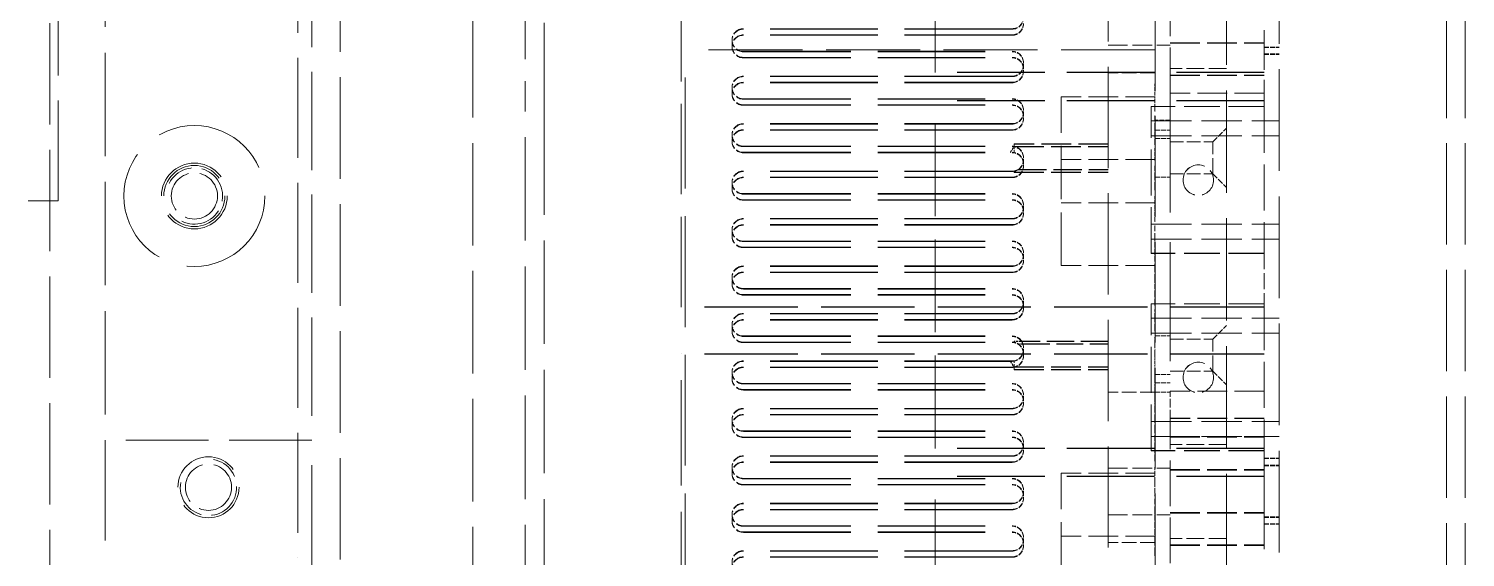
# Model space of a CAD drawing. Header units: millimetres. Extents: x 0 to 5945, y 0 to 4205.
# Drawn here: x 1756.5 to 1909.3, y 2643 to 2699.3 of the extents above; entities that cross this region are included whole.
import ezdxf

# ---------------------------------------------------------------- set-up
doc = ezdxf.new("R2010")
doc.units = ezdxf.units.MM
doc.header["$LTSCALE"] = 5
doc.linetypes.add('DASHED', pattern=[0.2067, 0.1654, -0.0413])
doc.layers.add('가려진 것(ISO)', color=2, linetype='DASHED', lineweight=18)

msp = doc.modelspace()

# ---------------------------------------------------------------- linework, layer by layer
at = {"layer": '가려진 것(ISO)', "ltscale": 13.075485}
msp.add_line((1789.576, 2345.457), (1789.576, 2845.457), dxfattribs=at)
at = {"layer": '가려진 것(ISO)', "ltscale": 12.64773}
msp.add_line((1786.576, 2838.457), (1786.576, 2655.457), dxfattribs=at)
at = {"layer": '가려진 것(ISO)', "ltscale": 13.033951}
for p, q in [((1907.276, 2366.457), (1907.276, 2824.457)), ((1909.276, 2366.457), (1909.276, 2824.457))]:
    msp.add_line(p, q, dxfattribs=at)
at = {"layer": '가려진 것(ISO)', "ltscale": 13.304306}
for p, q in [((1764.576, 2820.457), (1764.576, 2655.457)), ((1809.276, 2470.457), (1809.276, 2690.457)), ((1811.276, 2690.457), (1811.276, 2470.457))]:
    msp.add_line(p, q, dxfattribs=at)
at = {"layer": '가려진 것(ISO)', "ltscale": 12.901145}
for p, q in [((1759.576, 2680.957), (1759.576, 2800.957)), ((1764.576, 2655.457), (1764.576, 2415.457)), ((1786.576, 2415.457), (1786.576, 2655.457))]:
    msp.add_line(p, q, dxfattribs=at)
at = {"layer": '가려진 것(ISO)', "ltscale": 13.176859}
msp.add_line((1803.693, 2349.357), (1803.693, 2798.76), dxfattribs=at)
at = {"layer": '가려진 것(ISO)', "ltscale": 13.159168}
msp.add_line((1883.876, 2369.006), (1883.876, 2777.006), dxfattribs=at)
at = {"layer": '가려진 것(ISO)', "ltscale": 12.868892}
msp.add_line((1785.076, 2775.957), (1785.076, 2642.957), dxfattribs=at)
at = {"layer": '가려진 것(ISO)', "ltscale": 13.030156}
msp.add_line((1871.276, 2776.006), (1871.276, 2574.006), dxfattribs=at)
at = {"layer": '가려진 것(ISO)', "ltscale": 13.094662}
msp.add_line((1889.476, 2776.152), (1889.476, 2370.152), dxfattribs=at)
at = {"layer": '가려진 것(ISO)', "ltscale": 12.950622}
msp.add_line((1876.276, 2358.007), (1876.276, 2772.925), dxfattribs=at)
at = {"layer": '가려진 것(ISO)', "ltscale": 13.043166}
msp.add_line((1758.693, 2753.76), (1758.693, 2349.357), dxfattribs=at)
at = {"layer": '가려진 것(ISO)', "ltscale": 11.933301}
for p, q in [((1852.876, 2694.625), (1852.876, 2731.624)), ((1852.876, 2654.625), (1852.876, 2691.624)), ((1852.876, 2614.625), (1852.876, 2651.624))]:
    msp.add_line(p, q, dxfattribs=at)
at = {"layer": '가려진 것(ISO)', "ltscale": 5.866061}
for p, q in [((1877.876, 2692.398), (1877.876, 2707.797)), ((1877.876, 2642.398), (1877.876, 2657.797))]:
    msp.add_line(p, q, dxfattribs=at)
at = {"layer": '가려진 것(ISO)', "ltscale": 11.399102}
for p, q in [((1809.276, 2705.457), (1809.276, 2690.457)), ((1811.276, 2690.457), (1811.276, 2705.457))]:
    msp.add_line(p, q, dxfattribs=at)
at = {"layer": '가려진 것(ISO)', "ltscale": 11.610933}
msp.add_line((1825.876, 2669.645), (1825.876, 2705.645), dxfattribs=at)
at = {"layer": '가려진 것(ISO)', "ltscale": 5.096903}
msp.add_line((1887.876, 2704.356), (1887.876, 2690.976), dxfattribs=at)
at = {"layer": '가려진 것(ISO)', "ltscale": 13.836478}
for p, q in [((1861.076, 2699.256), (1832.476, 2699.256)), ((1861.076, 2699.207), (1832.476, 2699.207)), ((1861.076, 2698.606), (1832.476, 2698.606)), ((1861.076, 2698.557), (1832.476, 2698.557)), ((1832.476, 2696.856), (1861.076, 2696.856)), ((1832.476, 2696.807), (1861.076, 2696.807)), ((1832.476, 2696.206), (1861.076, 2696.206)), ((1832.476, 2696.157), (1861.076, 2696.157)), ((1861.076, 2694.206), (1832.476, 2694.206)), ((1861.076, 2694.157), (1832.476, 2694.157)), ((1861.076, 2693.556), (1832.476, 2693.556)), ((1861.076, 2693.507), (1832.476, 2693.507)), ((1832.476, 2691.806), (1861.076, 2691.806)), ((1832.476, 2691.757), (1861.076, 2691.757)), ((1832.476, 2691.156), (1861.076, 2691.156)), ((1832.476, 2691.107), (1861.076, 2691.107)), ((1861.076, 2689.156), (1832.476, 2689.156)), ((1861.076, 2689.107), (1832.476, 2689.107)), ((1861.076, 2688.506), (1832.476, 2688.506)), ((1861.076, 2688.457), (1832.476, 2688.457)), ((1832.476, 2686.756), (1861.076, 2686.756)), ((1832.476, 2686.707), (1861.076, 2686.707)), ((1832.476, 2686.106), (1861.076, 2686.106)), ((1832.476, 2686.057), (1861.076, 2686.057)), ((1861.076, 2684.106), (1832.476, 2684.106)), ((1861.076, 2684.057), (1832.476, 2684.057)), ((1861.076, 2683.456), (1832.476, 2683.456)), ((1861.076, 2683.407), (1832.476, 2683.407)), ((1832.476, 2681.706), (1861.076, 2681.706)), ((1832.476, 2681.657), (1861.076, 2681.657)), ((1832.476, 2681.056), (1861.076, 2681.056)), ((1832.476, 2681.007), (1861.076, 2681.007)), ((1861.076, 2679.056), (1832.476, 2679.056)), ((1861.076, 2679.007), (1832.476, 2679.007)), ((1861.076, 2678.406), (1832.476, 2678.406)), ((1861.076, 2678.357), (1832.476, 2678.357)), ((1832.476, 2676.656), (1861.076, 2676.656)), ((1832.476, 2676.607), (1861.076, 2676.607)), ((1832.476, 2676.006), (1861.076, 2676.006)), ((1832.476, 2675.957), (1861.076, 2675.957)), ((1861.076, 2674.006), (1832.476, 2674.006)), ((1861.076, 2673.957), (1832.476, 2673.957)), ((1861.076, 2673.356), (1832.476, 2673.356)), ((1861.076, 2673.307), (1832.476, 2673.307)), ((1832.476, 2671.606), (1861.076, 2671.606)), ((1832.476, 2671.557), (1861.076, 2671.557)), ((1832.476, 2670.956), (1861.076, 2670.956)), ((1832.476, 2670.907), (1861.076, 2670.907)), ((1861.076, 2668.956), (1832.476, 2668.956)), ((1861.076, 2668.907), (1832.476, 2668.907)), ((1861.076, 2668.306), (1832.476, 2668.306)), ((1861.076, 2668.257), (1832.476, 2668.257)), ((1832.476, 2666.556), (1861.076, 2666.556)), ((1832.476, 2666.507), (1861.076, 2666.507)), ((1832.476, 2665.906), (1861.076, 2665.906)), ((1832.476, 2665.857), (1861.076, 2665.857)), ((1861.076, 2663.906), (1832.476, 2663.906)), ((1861.076, 2663.857), (1832.476, 2663.857)), ((1861.076, 2663.256), (1832.476, 2663.256)), ((1861.076, 2663.207), (1832.476, 2663.207)), ((1832.476, 2661.506), (1861.076, 2661.506)), ((1832.476, 2661.457), (1861.076, 2661.457)), ((1832.476, 2660.856), (1861.076, 2660.856)), ((1832.476, 2660.807), (1861.076, 2660.807)), ((1861.076, 2658.856), (1832.476, 2658.856)), ((1861.076, 2658.807), (1832.476, 2658.807)), ((1861.076, 2658.206), (1832.476, 2658.206)), ((1861.076, 2658.157), (1832.476, 2658.157)), ((1832.476, 2656.456), (1861.076, 2656.456)), ((1832.476, 2656.407), (1861.076, 2656.407)), ((1832.476, 2655.806), (1861.076, 2655.806)), ((1832.476, 2655.757), (1861.076, 2655.757)), ((1861.076, 2653.806), (1832.476, 2653.806)), ((1861.076, 2653.757), (1832.476, 2653.757)), ((1861.076, 2653.156), (1832.476, 2653.156)), ((1861.076, 2653.107), (1832.476, 2653.107)), ((1832.476, 2651.406), (1861.076, 2651.406)), ((1832.476, 2651.357), (1861.076, 2651.357)), ((1832.476, 2650.756), (1861.076, 2650.756)), ((1832.476, 2650.707), (1861.076, 2650.707)), ((1861.076, 2648.756), (1832.476, 2648.756)), ((1861.076, 2648.707), (1832.476, 2648.707)), ((1861.076, 2648.106), (1832.476, 2648.106)), ((1861.076, 2648.057), (1832.476, 2648.057)), ((1832.476, 2646.356), (1861.076, 2646.356)), ((1832.476, 2646.307), (1861.076, 2646.307)), ((1832.476, 2645.706), (1861.076, 2645.706)), ((1832.476, 2645.657), (1861.076, 2645.657)), ((1861.076, 2643.706), (1832.476, 2643.706)), ((1861.076, 2643.657), (1832.476, 2643.657)), ((1861.076, 2643.056), (1832.476, 2643.056)), ((1861.076, 2643.007), (1832.476, 2643.007))]:
    msp.add_line(p, q, dxfattribs=at)
at = {"layer": '가려진 것(ISO)', "ltscale": 2.5141}
for p, q in [((1871.276, 2697.507), (1877.876, 2697.507)), ((1871.276, 2697.507), (1877.876, 2697.507)), ((1871.276, 2652.507), (1877.876, 2652.507)), ((1871.276, 2647.507), (1877.876, 2647.507)), ((1871.276, 2647.507), (1877.876, 2647.507))]:
    msp.add_line(p, q, dxfattribs=at)
at = {"layer": '가려진 것(ISO)', "ltscale": 3.809293}
for p, q in [((1877.876, 2697.765), (1887.876, 2697.765)), ((1877.876, 2697.715), (1887.876, 2697.715)), ((1877.876, 2694.316), (1887.876, 2694.316)), ((1877.876, 2694.266), (1887.876, 2694.266)), ((1876.276, 2692.006), (1866.276, 2692.006)), ((1887.876, 2692.398), (1877.876, 2692.398)), ((1887.876, 2692.393), (1877.876, 2692.393)), ((1871.276, 2687.006), (1861.276, 2687.006)), ((1871.276, 2686.957), (1861.276, 2686.957)), ((1876.276, 2685.322), (1866.276, 2685.322)), ((1861.276, 2684.006), (1871.276, 2684.006)), ((1861.276, 2683.957), (1871.276, 2683.957)), ((1876.276, 2680.742), (1866.276, 2680.742)), ((1876.276, 2674.057), (1866.276, 2674.057)), ((1861.276, 2663.277), (1871.276, 2663.277)), ((1861.276, 2663.228), (1871.276, 2663.228)), ((1861.276, 2663.006), (1871.276, 2663.006)), ((1861.276, 2662.957), (1871.276, 2662.957)), ((1887.876, 2660.697), (1877.876, 2660.697)), ((1887.876, 2660.696), (1877.876, 2660.696)), ((1887.876, 2657.797), (1877.876, 2657.797)), ((1887.876, 2657.796), (1877.876, 2657.796)), ((1887.876, 2657.796), (1877.876, 2657.796)), ((1887.876, 2657.792), (1877.876, 2657.792)), ((1877.876, 2655.856), (1887.876, 2655.856)), ((1877.876, 2655.806), (1887.876, 2655.806)), ((1876.276, 2651.956), (1866.276, 2651.956)), ((1877.876, 2652.344), (1887.876, 2652.344)), ((1877.876, 2652.294), (1887.876, 2652.294)), ((1877.876, 2647.765), (1887.876, 2647.765)), ((1877.876, 2647.715), (1887.876, 2647.715)), ((1876.276, 2645.271), (1866.276, 2645.271)), ((1877.876, 2644.316), (1887.876, 2644.316)), ((1877.876, 2644.266), (1887.876, 2644.266))]:
    msp.add_line(p, q, dxfattribs=at)
at = {"layer": '가려진 것(ISO)', "ltscale": 0.609403}
for p, q in [((1887.876, 2697.305), (1889.476, 2697.305)), ((1887.876, 2697.255), (1889.476, 2697.255)), ((1887.876, 2696.568), (1889.476, 2696.568)), ((1887.876, 2696.564), (1889.476, 2696.564)), ((1887.876, 2696.545), (1889.476, 2696.545)), ((1887.876, 2696.541), (1889.476, 2696.541)), ((1887.876, 2696.518), (1889.476, 2696.518)), ((1887.876, 2696.514), (1889.476, 2696.514)), ((1877.876, 2689.507), (1876.276, 2689.507)), ((1877.876, 2689.507), (1876.276, 2689.507)), ((1877.876, 2689.506), (1876.276, 2689.506)), ((1876.276, 2688.445), (1877.876, 2688.445)), ((1876.276, 2688.445), (1877.876, 2688.445)), ((1876.276, 2687.569), (1877.876, 2687.569)), ((1876.276, 2687.568), (1877.876, 2687.568)), ((1876.276, 2683.446), (1877.876, 2683.446)), ((1876.276, 2683.445), (1877.876, 2683.445)), ((1876.276, 2666.568), (1877.876, 2666.568)), ((1876.276, 2666.567), (1877.876, 2666.567)), ((1876.276, 2662.445), (1877.876, 2662.445)), ((1876.276, 2662.445), (1877.876, 2662.445)), ((1876.276, 2662.444), (1877.876, 2662.444)), ((1876.276, 2661.568), (1877.876, 2661.568)), ((1876.276, 2661.568), (1877.876, 2661.568)), ((1876.276, 2660.564), (1877.876, 2660.564)), ((1876.276, 2660.564), (1877.876, 2660.564)), ((1876.276, 2660.564), (1877.876, 2660.564)), ((1887.876, 2653.568), (1889.476, 2653.568)), ((1887.876, 2653.564), (1889.476, 2653.564)), ((1887.876, 2653.545), (1889.476, 2653.545)), ((1887.876, 2653.541), (1889.476, 2653.541)), ((1887.876, 2653.518), (1889.476, 2653.518)), ((1887.876, 2653.514), (1889.476, 2653.514)), ((1887.876, 2652.805), (1889.476, 2652.805)), ((1887.876, 2652.755), (1889.476, 2652.755)), ((1887.876, 2647.305), (1889.476, 2647.305)), ((1887.876, 2647.255), (1889.476, 2647.255)), ((1887.876, 2646.568), (1889.476, 2646.568)), ((1887.876, 2646.564), (1889.476, 2646.564)), ((1887.876, 2646.545), (1889.476, 2646.545)), ((1887.876, 2646.541), (1889.476, 2646.541)), ((1887.876, 2646.519), (1889.476, 2646.519)), ((1887.876, 2646.515), (1889.476, 2646.515))]:
    msp.add_line(p, q, dxfattribs=at)
at = {"layer": '가려진 것(ISO)', "ltscale": 12.094824}
msp.add_line((1876.276, 2697.007), (1826.276, 2697.007), dxfattribs=at)
at = {"layer": '가려진 것(ISO)', "ltscale": 14.271892}
msp.add_line((1826.276, 2638.007), (1826.276, 2697.007), dxfattribs=at)
at = {"layer": '가려진 것(ISO)', "ltscale": 11.288502}
for p, q in [((1887.876, 2694.625), (1852.876, 2694.625)), ((1887.876, 2694.619), (1852.876, 2694.619)), ((1887.876, 2694.619), (1852.876, 2694.619)), ((1887.876, 2694.612), (1852.876, 2694.612)), ((1887.876, 2694.612), (1852.876, 2694.612)), ((1887.876, 2694.606), (1852.876, 2694.606)), ((1887.876, 2694.606), (1852.876, 2694.606)), ((1887.876, 2694.6), (1852.876, 2694.6)), ((1887.876, 2691.624), (1852.876, 2691.624)), ((1887.876, 2691.618), (1852.876, 2691.618)), ((1887.876, 2691.618), (1852.876, 2691.618)), ((1887.876, 2691.612), (1852.876, 2691.612)), ((1887.876, 2691.611), (1852.876, 2691.611)), ((1887.876, 2691.605), (1852.876, 2691.605)), ((1887.876, 2691.605), (1852.876, 2691.605)), ((1887.876, 2691.599), (1852.876, 2691.599)), ((1887.876, 2654.625), (1852.876, 2654.625)), ((1887.876, 2654.619), (1852.876, 2654.619)), ((1887.876, 2654.619), (1852.876, 2654.619)), ((1887.876, 2654.612), (1852.876, 2654.612)), ((1887.876, 2654.612), (1852.876, 2654.612)), ((1887.876, 2654.606), (1852.876, 2654.606)), ((1887.876, 2654.606), (1852.876, 2654.606)), ((1887.876, 2654.6), (1852.876, 2654.6)), ((1887.876, 2651.624), (1852.876, 2651.624)), ((1887.876, 2651.618), (1852.876, 2651.618)), ((1887.876, 2651.618), (1852.876, 2651.618)), ((1887.876, 2651.612), (1852.876, 2651.612)), ((1887.876, 2651.611), (1852.876, 2651.611)), ((1887.876, 2651.605), (1852.876, 2651.605)), ((1887.876, 2651.605), (1852.876, 2651.605)), ((1887.876, 2651.599), (1852.876, 2651.599))]:
    msp.add_line(p, q, dxfattribs=at)
at = {"layer": '가려진 것(ISO)', "ltscale": 7.618649}
for p, q in [((1852.876, 2694.619), (1852.876, 2694.625)), ((1852.876, 2694.612), (1852.876, 2694.619)), ((1852.876, 2694.606), (1852.876, 2694.612)), ((1852.876, 2694.6), (1852.876, 2694.606)), ((1852.876, 2654.619), (1852.876, 2654.625)), ((1852.876, 2654.612), (1852.876, 2654.619)), ((1852.876, 2654.606), (1852.876, 2654.612)), ((1852.876, 2654.6), (1852.876, 2654.606))]:
    msp.add_line(p, q, dxfattribs=at)
at = {"layer": '가려진 것(ISO)', "ltscale": 1.66449e-05}
for p, q in [((1852.876, 2694.619), (1852.876, 2694.619)), ((1852.876, 2694.612), (1852.876, 2694.612)), ((1852.876, 2694.606), (1852.876, 2694.606)), ((1852.876, 2654.619), (1852.876, 2654.619)), ((1852.876, 2654.612), (1852.876, 2654.612)), ((1852.876, 2654.606), (1852.876, 2654.606))]:
    msp.add_line(p, q, dxfattribs=at)
at = {"layer": '가려진 것(ISO)', "ltscale": 0.095135}
for p, q in [((1862.276, 2695.406), (1862.276, 2695.656)), ((1862.276, 2694.756), (1862.276, 2695.006)), ((1862.276, 2690.356), (1862.276, 2690.606)), ((1862.276, 2689.706), (1862.276, 2689.956)), ((1862.276, 2685.306), (1862.276, 2685.556)), ((1862.276, 2684.656), (1862.276, 2684.906)), ((1862.276, 2680.256), (1862.276, 2680.506)), ((1862.276, 2679.606), (1862.276, 2679.856)), ((1862.276, 2675.206), (1862.276, 2675.456)), ((1862.276, 2674.556), (1862.276, 2674.806)), ((1862.276, 2670.156), (1862.276, 2670.406)), ((1862.276, 2669.506), (1862.276, 2669.756)), ((1862.276, 2665.106), (1862.276, 2665.356)), ((1862.276, 2664.456), (1862.276, 2664.706)), ((1862.276, 2660.056), (1862.276, 2660.306)), ((1862.276, 2659.406), (1862.276, 2659.656)), ((1862.276, 2655.006), (1862.276, 2655.256)), ((1862.276, 2654.356), (1862.276, 2654.606)), ((1862.276, 2649.956), (1862.276, 2650.206)), ((1862.276, 2649.306), (1862.276, 2649.556)), ((1862.276, 2644.906), (1862.276, 2645.156)), ((1862.276, 2644.256), (1862.276, 2644.506))]:
    msp.add_line(p, q, dxfattribs=at)
at = {"layer": '가려진 것(ISO)', "ltscale": 0.018678}
for p, q in [((1862.276, 2695.357), (1862.276, 2695.406)), ((1862.276, 2694.707), (1862.276, 2694.756)), ((1862.276, 2690.307), (1862.276, 2690.356)), ((1862.276, 2689.657), (1862.276, 2689.706)), ((1862.276, 2685.257), (1862.276, 2685.306)), ((1862.276, 2684.607), (1862.276, 2684.656)), ((1862.276, 2680.207), (1862.276, 2680.256)), ((1862.276, 2679.557), (1862.276, 2679.606)), ((1862.276, 2675.157), (1862.276, 2675.206)), ((1862.276, 2674.507), (1862.276, 2674.556)), ((1862.276, 2670.107), (1862.276, 2670.156)), ((1862.276, 2669.457), (1862.276, 2669.506)), ((1862.276, 2665.057), (1862.276, 2665.106)), ((1862.276, 2664.407), (1862.276, 2664.456)), ((1862.276, 2660.007), (1862.276, 2660.056)), ((1862.276, 2659.357), (1862.276, 2659.406)), ((1862.276, 2654.957), (1862.276, 2655.006)), ((1862.276, 2654.307), (1862.276, 2654.356)), ((1862.276, 2649.907), (1862.276, 2649.956)), ((1862.276, 2649.257), (1862.276, 2649.306)), ((1862.276, 2644.857), (1862.276, 2644.906)), ((1862.276, 2644.207), (1862.276, 2644.256))]:
    msp.add_line(p, q, dxfattribs=at)
at = {"layer": '가려진 것(ISO)', "ltscale": 1.904597}
for p, q in [((1876.276, 2694.565), (1871.276, 2694.565)), ((1876.276, 2694.565), (1871.276, 2694.565)), ((1876.276, 2694.564), (1871.276, 2694.564)), ((1876.276, 2660.564), (1871.276, 2660.564)), ((1876.276, 2660.564), (1871.276, 2660.564)), ((1876.276, 2660.564), (1871.276, 2660.564)), ((1876.276, 2644.565), (1871.276, 2644.565)), ((1876.276, 2644.565), (1871.276, 2644.565)), ((1876.276, 2644.564), (1871.276, 2644.564))]:
    msp.add_line(p, q, dxfattribs=at)
at = {"layer": '가려진 것(ISO)', "ltscale": 2.285536}
for p, q in [((1883.876, 2695.006), (1877.876, 2695.006)), ((1883.876, 2695.006), (1877.876, 2695.006)), ((1883.876, 2695.006), (1877.876, 2695.006)), ((1883.876, 2655.006), (1877.876, 2655.006)), ((1883.876, 2655.006), (1877.876, 2655.006)), ((1883.876, 2655.006), (1877.876, 2655.006)), ((1883.876, 2645.006), (1877.876, 2645.006)), ((1883.876, 2645.006), (1877.876, 2645.006)), ((1883.876, 2645.006), (1877.876, 2645.006))]:
    msp.add_line(p, q, dxfattribs=at)
at = {"layer": '가려진 것(ISO)', "ltscale": 0.459234}
msp.add_line((1876.266, 2692.172), (1876.266, 2693.378), dxfattribs=at)
at = {"layer": '가려진 것(ISO)', "ltscale": 0.003709}
for p, q in [((1876.276, 2693.378), (1876.266, 2693.378)), ((1876.276, 2692.914), (1876.266, 2692.914)), ((1876.276, 2690.961), (1876.266, 2690.961)), ((1876.276, 2690.484), (1876.266, 2690.484)), ((1876.276, 2689.98), (1876.266, 2689.98)), ((1876.276, 2689.502), (1876.266, 2689.502)), ((1876.276, 2687.4), (1876.266, 2687.4)), ((1876.276, 2687.349), (1876.266, 2687.349)), ((1876.276, 2686.944), (1876.266, 2686.944)), ((1876.276, 2686.885), (1876.266, 2686.885)), ((1876.276, 2686.538), (1876.266, 2686.538)), ((1876.276, 2685.215), (1876.266, 2685.215)), ((1876.276, 2684.676), (1876.266, 2684.676)), ((1876.276, 2684.212), (1876.266, 2684.212)), ((1876.276, 2682.273), (1876.266, 2682.273)), ((1876.276, 2682.142), (1876.266, 2682.142)), ((1876.276, 2682.062), (1876.266, 2682.062)), ((1876.276, 2681.424), (1876.266, 2681.424)), ((1876.276, 2680.96), (1876.266, 2680.96)), ((1876.276, 2679.57), (1876.266, 2679.57)), ((1876.276, 2679.229), (1876.266, 2679.229)), ((1876.276, 2678.751), (1876.266, 2678.751)), ((1876.276, 2678.295), (1876.266, 2678.295)), ((1876.276, 2677.818), (1876.266, 2677.818)), ((1876.276, 2675.715), (1876.266, 2675.715)), ((1876.276, 2675.665), (1876.266, 2675.665)), ((1876.276, 2675.259), (1876.266, 2675.259)), ((1876.276, 2675.201), (1876.266, 2675.201)), ((1876.276, 2675.081), (1876.266, 2675.081)), ((1876.276, 2672.231), (1876.266, 2672.231)), ((1876.276, 2672.055), (1876.266, 2672.055)), ((1876.276, 2671.567), (1876.266, 2671.567)), ((1876.276, 2671.124), (1876.266, 2671.124)), ((1876.276, 2670.343), (1876.266, 2670.343)), ((1876.276, 2669.79), (1876.266, 2669.79)), ((1876.276, 2669.366), (1876.266, 2669.366)), ((1876.276, 2668.923), (1876.266, 2668.923)), ((1876.276, 2667.528), (1876.266, 2667.528)), ((1876.276, 2667.085), (1876.266, 2667.085)), ((1876.276, 2666.493), (1876.266, 2666.493)), ((1876.276, 2666.029), (1876.266, 2666.029)), ((1876.276, 2665.456), (1876.266, 2665.456)), ((1876.276, 2665.13), (1876.266, 2665.13)), ((1876.276, 2664.29), (1876.266, 2664.29)), ((1876.276, 2664.21), (1876.266, 2664.21)), ((1876.276, 2663.663), (1876.266, 2663.663)), ((1876.276, 2663.599), (1876.266, 2663.599)), ((1876.276, 2663.529), (1876.266, 2663.529)), ((1876.276, 2663.055), (1876.266, 2663.055)), ((1876.276, 2662.601), (1876.266, 2662.601)), ((1876.276, 2662.372), (1876.266, 2662.372)), ((1876.276, 2662.124), (1876.266, 2662.124)), ((1876.276, 2661.55), (1876.266, 2661.55)), ((1876.276, 2661.281), (1876.266, 2661.281)), ((1876.276, 2660.99), (1876.266, 2660.99)), ((1876.276, 2660.438), (1876.266, 2660.438)), ((1876.276, 2660.216), (1876.266, 2660.216)), ((1876.276, 2659.984), (1876.266, 2659.984)), ((1876.276, 2659.496), (1876.266, 2659.496)), ((1876.276, 2659.048), (1876.266, 2659.048)), ((1876.276, 2659.029), (1876.266, 2659.029)), ((1876.276, 2656.199), (1876.266, 2656.199)), ((1876.276, 2656.036), (1876.266, 2656.036)), ((1876.276, 2655.905), (1876.266, 2655.905)), ((1876.276, 2655.598), (1876.266, 2655.598)), ((1876.276, 2655.46), (1876.266, 2655.46)), ((1876.276, 2654.105), (1876.266, 2654.105)), ((1876.276, 2653.795), (1876.266, 2653.795)), ((1876.276, 2653.694), (1876.266, 2653.694)), ((1876.276, 2653.352), (1876.266, 2653.352)), ((1876.276, 2653.248), (1876.266, 2653.248)), ((1876.276, 2652.608), (1876.266, 2652.608)), ((1876.276, 2652.144), (1876.266, 2652.144)), ((1876.276, 2651.349), (1876.266, 2651.349)), ((1876.276, 2650.794), (1876.266, 2650.794)), ((1876.276, 2650.516), (1876.266, 2650.516)), ((1876.276, 2650.287), (1876.266, 2650.287)), ((1876.276, 2650.106), (1876.266, 2650.106)), ((1876.276, 2649.81), (1876.266, 2649.81)), ((1876.276, 2649.527), (1876.266, 2649.527)), ((1876.276, 2649.217), (1876.266, 2649.217)), ((1876.276, 2648.74), (1876.266, 2648.74)), ((1876.276, 2646.638), (1876.266, 2646.638)), ((1876.276, 2646.587), (1876.266, 2646.587)), ((1876.276, 2646.181), (1876.266, 2646.181)), ((1876.276, 2646.123), (1876.266, 2646.123)), ((1876.276, 2646.003), (1876.266, 2646.003)), ((1876.276, 2643.154), (1876.266, 2643.154))]:
    msp.add_line(p, q, dxfattribs=at)
at = {"layer": '가려진 것(ISO)', "ltscale": 6.837456}
for p, q in [((1866.276, 2674.057), (1866.276, 2692.006)), ((1866.276, 2634.007), (1866.276, 2651.956))]:
    msp.add_line(p, q, dxfattribs=at)
at = {"layer": '가려진 것(ISO)', "ltscale": 6.856503}
msp.add_line((1877.876, 2692.393), (1877.876, 2692.398), dxfattribs=at)
at = {"layer": '가려진 것(ISO)', "ltscale": 15.334304}
msp.add_line((1877.876, 2692.393), (1877.876, 2660.697), dxfattribs=at)
at = {"layer": '가려진 것(ISO)', "ltscale": 4.571172}
for p, q in [((1887.876, 2690.976), (1875.876, 2690.976)), ((1887.876, 2690.971), (1875.876, 2690.971)), ((1887.876, 2675.357), (1875.876, 2675.357)), ((1887.876, 2675.352), (1875.876, 2675.352)), ((1887.876, 2669.976), (1875.876, 2669.976)), ((1887.876, 2669.971), (1875.876, 2669.971)), ((1887.876, 2654.357), (1875.876, 2654.357)), ((1887.876, 2654.352), (1875.876, 2654.352))]:
    msp.add_line(p, q, dxfattribs=at)
at = {"layer": '가려진 것(ISO)', "ltscale": 0.013309}
for p, q in [((1875.876, 2690.941), (1875.876, 2690.976)), ((1887.876, 2690.976), (1887.876, 2690.941)), ((1875.876, 2669.941), (1875.876, 2669.976)), ((1887.876, 2669.976), (1887.876, 2669.941))]:
    msp.add_line(p, q, dxfattribs=at)
at = {"layer": '가려진 것(ISO)', "ltscale": 5.936498}
for p, q in [((1875.876, 2675.357), (1875.876, 2690.941)), ((1887.876, 2690.941), (1887.876, 2675.357)), ((1875.876, 2654.357), (1875.876, 2669.941)), ((1887.876, 2669.941), (1887.876, 2654.357))]:
    msp.add_line(p, q, dxfattribs=at)
at = {"layer": '가려진 것(ISO)', "ltscale": 5.180675}
for p, q in [((1875.876, 2689.455), (1889.476, 2689.455)), ((1875.876, 2689.452), (1889.476, 2689.452)), ((1875.876, 2687.855), (1889.476, 2687.855)), ((1875.876, 2687.852), (1889.476, 2687.852)), ((1875.876, 2678.455), (1889.476, 2678.455)), ((1875.876, 2678.453), (1889.476, 2678.453)), ((1875.876, 2676.855), (1889.476, 2676.855)), ((1875.876, 2676.852), (1889.476, 2676.852)), ((1875.876, 2668.455), (1889.476, 2668.455)), ((1875.876, 2668.452), (1889.476, 2668.452)), ((1875.876, 2666.855), (1889.476, 2666.855)), ((1875.876, 2666.852), (1889.476, 2666.852)), ((1875.876, 2657.455), (1889.476, 2657.455)), ((1875.876, 2657.453), (1889.476, 2657.453)), ((1875.876, 2655.855), (1889.476, 2655.855)), ((1875.876, 2655.852), (1889.476, 2655.852))]:
    msp.add_line(p, q, dxfattribs=at)
at = {"layer": '가려진 것(ISO)', "ltscale": 0.781058}
for p, q in [((1882.426, 2687.206), (1883.876, 2688.656)), ((1882.426, 2687.206), (1883.876, 2688.656)), ((1882.426, 2687.206), (1883.876, 2688.656)), ((1882.426, 2683.806), (1883.876, 2682.356)), ((1882.426, 2683.806), (1883.876, 2682.356)), ((1882.426, 2683.806), (1883.876, 2682.356)), ((1882.426, 2666.206), (1883.876, 2667.656)), ((1882.426, 2666.206), (1883.876, 2667.656)), ((1882.426, 2666.206), (1883.876, 2667.656)), ((1882.426, 2662.806), (1883.876, 2661.356)), ((1882.426, 2662.806), (1883.876, 2661.356)), ((1882.426, 2662.806), (1883.876, 2661.356))]:
    msp.add_line(p, q, dxfattribs=at)
at = {"layer": '가려진 것(ISO)', "ltscale": 0.27966}
for p, q in [((1860.898, 2686.106), (1861.276, 2686.736)), ((1860.898, 2686.057), (1861.276, 2686.687)), ((1860.898, 2663.906), (1861.276, 2663.277)), ((1860.898, 2663.857), (1861.276, 2663.228))]:
    msp.add_line(p, q, dxfattribs=at)
at = {"layer": '가려진 것(ISO)', "ltscale": 0.345962}
msp.add_line((1861.276, 2686.74), (1861.276, 2687.006), dxfattribs=at)
at = {"layer": '가려진 것(ISO)', "ltscale": 0.323218}
msp.add_line((1861.276, 2686.09), (1861.276, 2686.74), dxfattribs=at)
at = {"layer": '가려진 것(ISO)', "ltscale": 0.007847}
for p, q in [((1861.276, 2686.736), (1861.297, 2686.736)), ((1861.276, 2686.687), (1861.297, 2686.687))]:
    msp.add_line(p, q, dxfattribs=at)
at = {"layer": '가려진 것(ISO)', "ltscale": 3.801346}
for p, q in [((1861.297, 2686.736), (1871.276, 2686.736)), ((1861.297, 2686.687), (1871.276, 2686.687))]:
    msp.add_line(p, q, dxfattribs=at)
at = {"layer": '가려진 것(ISO)', "ltscale": 0.022961}
for p, q in [((1876.266, 2686.885), (1876.266, 2686.944)), ((1876.266, 2675.201), (1876.266, 2675.259)), ((1876.266, 2646.123), (1876.266, 2646.181))]:
    msp.add_line(p, q, dxfattribs=at)
at = {"layer": '가려진 것(ISO)', "ltscale": 1.733174}
for p, q in [((1877.876, 2687.206), (1882.426, 2687.206)), ((1877.876, 2687.206), (1882.426, 2687.206)), ((1877.876, 2687.206), (1882.426, 2687.206)), ((1877.876, 2683.806), (1882.426, 2683.806)), ((1877.876, 2683.806), (1882.426, 2683.806)), ((1877.876, 2683.806), (1882.426, 2683.806)), ((1877.876, 2666.206), (1882.426, 2666.206)), ((1877.876, 2666.206), (1882.426, 2666.206)), ((1877.876, 2666.206), (1882.426, 2666.206)), ((1877.876, 2662.806), (1882.426, 2662.806)), ((1877.876, 2662.806), (1882.426, 2662.806)), ((1877.876, 2662.806), (1882.426, 2662.806))]:
    msp.add_line(p, q, dxfattribs=at)
at = {"layer": '가려진 것(ISO)', "ltscale": 2.034385}
for p, q in [((1882.426, 2683.806), (1882.426, 2687.206)), ((1882.426, 2662.806), (1882.426, 2666.206))]:
    msp.add_line(p, q, dxfattribs=at)
at = {"layer": '가려진 것(ISO)', "ltscale": 0.020442}
msp.add_line((1861.276, 2686.04), (1861.276, 2686.09), dxfattribs=at)
at = {"layer": '가려진 것(ISO)', "ltscale": 0.503948}
msp.add_line((1876.266, 2685.215), (1876.266, 2686.538), dxfattribs=at)
at = {"layer": '가려진 것(ISO)', "ltscale": 0.226869}
for p, q in [((1861.276, 2684.006), (1861.276, 2684.123)), ((1861.276, 2665.89), (1861.276, 2666.006))]:
    msp.add_line(p, q, dxfattribs=at)
at = {"layer": '가려진 것(ISO)', "ltscale": 0.146796}
for p, q in [((1861.276, 2683.957), (1861.276, 2684.006)), ((1861.276, 2662.957), (1861.276, 2663.006))]:
    msp.add_line(p, q, dxfattribs=at)
at = {"layer": '가려진 것(ISO)', "ltscale": 3.650614}
for p, q in [((1861.693, 2684.277), (1871.276, 2684.277)), ((1861.693, 2684.228), (1871.276, 2684.228))]:
    msp.add_line(p, q, dxfattribs=at)
at = {"layer": '가려진 것(ISO)', "ltscale": 0.965314}
msp.add_line((1876.266, 2682.142), (1876.266, 2684.676), dxfattribs=at)
at = {"layer": '가려진 것(ISO)', "ltscale": 0.015607}
for p, q in [((1882.426, 2683.806), (1882.426, 2683.806)), ((1882.426, 2662.806), (1882.426, 2662.806))]:
    msp.add_line(p, q, dxfattribs=at)
at = {"layer": '가려진 것(ISO)', "ltscale": 0.030387}
msp.add_line((1876.266, 2682.062), (1876.266, 2682.142), dxfattribs=at)
at = {"layer": '가려진 것(ISO)', "ltscale": 1.987877}
for p, q in [((1879.255, 2683.143), (1879.255, 2683.149)), ((1882.497, 2683.143), (1882.497, 2683.149))]:
    msp.add_line(p, q, dxfattribs=at)
at = {"layer": '가려진 것(ISO)', "ltscale": 5.71399}
msp.add_line((1744.576, 2680.957), (1759.576, 2680.957), dxfattribs=at)
at = {"layer": '가려진 것(ISO)', "ltscale": 0.502932}
msp.add_line((1876.266, 2680.104), (1876.266, 2681.424), dxfattribs=at)
at = {"layer": '가려진 것(ISO)', "ltscale": 6.051197}
for p, q in [((1875.876, 2675.352), (1875.876, 2675.357)), ((1875.876, 2654.352), (1875.876, 2654.357))]:
    msp.add_line(p, q, dxfattribs=at)
at = {"layer": '가려진 것(ISO)', "ltscale": 1.085229}
for p, q in [((1876.266, 2672.231), (1876.266, 2675.081)), ((1876.266, 2643.154), (1876.266, 2646.003))]:
    msp.add_line(p, q, dxfattribs=at)
at = {"layer": '가려진 것(ISO)', "ltscale": 0.759902}
for p, q in [((1887.876, 2675.357), (1887.876, 2675.356)), ((1887.876, 2654.357), (1887.876, 2654.356))]:
    msp.add_line(p, q, dxfattribs=at)
at = {"layer": '가려진 것(ISO)', "ltscale": 2.049389}
msp.add_line((1887.876, 2675.356), (1887.876, 2669.976), dxfattribs=at)
at = {"layer": '가려진 것(ISO)', "ltscale": 0.862675}
msp.add_line((1876.266, 2669.79), (1876.266, 2672.055), dxfattribs=at)
at = {"layer": '가려진 것(ISO)', "ltscale": 11.998065}
for p, q in [((1887.876, 2669.645), (1825.876, 2669.645)), ((1887.876, 2669.626), (1825.876, 2669.626)), ((1887.876, 2664.645), (1825.876, 2664.645)), ((1887.876, 2664.626), (1825.876, 2664.626))]:
    msp.add_line(p, q, dxfattribs=at)
at = {"layer": '가려진 것(ISO)', "ltscale": 11.997988}
msp.add_line((1825.876, 2669.626), (1825.876, 2669.645), dxfattribs=at)
at = {"layer": '가려진 것(ISO)', "ltscale": 0.30797}
for p, q in [((1862.085, 2666.006), (1861.276, 2666.006)), ((1862.085, 2665.957), (1861.276, 2665.957))]:
    msp.add_line(p, q, dxfattribs=at)
at = {"layer": '가려진 것(ISO)', "ltscale": 0.05481}
msp.add_line((1861.276, 2665.84), (1861.276, 2665.89), dxfattribs=at)
at = {"layer": '가려진 것(ISO)', "ltscale": 0.198699}
for p, q in [((1861.693, 2665.736), (1862.215, 2665.736)), ((1861.693, 2665.687), (1862.215, 2665.687))]:
    msp.add_line(p, q, dxfattribs=at)
at = {"layer": '가려진 것(ISO)', "ltscale": 3.501223}
for p, q in [((1871.276, 2666.006), (1862.085, 2666.006)), ((1871.276, 2665.957), (1862.085, 2665.957))]:
    msp.add_line(p, q, dxfattribs=at)
at = {"layer": '가려진 것(ISO)', "ltscale": 3.451816}
for p, q in [((1862.215, 2665.736), (1871.276, 2665.736)), ((1862.215, 2665.687), (1871.276, 2665.687))]:
    msp.add_line(p, q, dxfattribs=at)
at = {"layer": '가려진 것(ISO)', "ltscale": 0.176723}
msp.add_line((1876.266, 2666.029), (1876.266, 2666.493), dxfattribs=at)
at = {"layer": '가려진 것(ISO)', "ltscale": 0.935492}
msp.add_line((1876.266, 2664.29), (1876.266, 2666.029), dxfattribs=at)
at = {"layer": '가려진 것(ISO)', "ltscale": 13.546073}
msp.add_line((1825.876, 2622.645), (1825.876, 2664.645), dxfattribs=at)
at = {"layer": '가려진 것(ISO)', "ltscale": 0.66928}
msp.add_line((1861.276, 2663.006), (1861.276, 2663.923), dxfattribs=at)
at = {"layer": '가려진 것(ISO)', "ltscale": 0.238713}
msp.add_line((1876.266, 2663.663), (1876.266, 2664.29), dxfattribs=at)
at = {"layer": '가려진 것(ISO)', "ltscale": 0.041049}
msp.add_line((1876.266, 2663.599), (1876.266, 2663.663), dxfattribs=at)
at = {"layer": '가려진 것(ISO)', "ltscale": 0.180788}
msp.add_line((1876.266, 2663.055), (1876.266, 2663.529), dxfattribs=at)
at = {"layer": '가려진 것(ISO)', "ltscale": 0.897176}
msp.add_line((1876.266, 2662.521), (1876.266, 2663.055), dxfattribs=at)
at = {"layer": '가려진 것(ISO)', "ltscale": 0.935157}
msp.add_line((1876.266, 2661.55), (1876.266, 2662.214), dxfattribs=at)
at = {"layer": '가려진 것(ISO)', "ltscale": 1.981768}
for p, q in [((1879.255, 2662.143), (1879.255, 2662.149)), ((1882.497, 2662.143), (1882.497, 2662.149))]:
    msp.add_line(p, q, dxfattribs=at)
at = {"layer": '가려진 것(ISO)', "ltscale": 0.213307}
msp.add_line((1876.266, 2660.99), (1876.266, 2661.55), dxfattribs=at)
at = {"layer": '가려진 것(ISO)', "ltscale": 0.701199}
msp.add_line((1876.266, 2660.488), (1876.266, 2660.99), dxfattribs=at)
at = {"layer": '가려진 것(ISO)', "ltscale": 1.10435}
msp.add_line((1877.876, 2657.797), (1877.876, 2660.697), dxfattribs=at)
at = {"layer": '가려진 것(ISO)', "ltscale": 0.881544}
msp.add_line((1876.266, 2659.496), (1876.266, 2660.043), dxfattribs=at)
at = {"layer": '가려진 것(ISO)', "ltscale": 0.177739}
msp.add_line((1876.266, 2659.029), (1876.266, 2659.496), dxfattribs=at)
at = {"layer": '가려진 것(ISO)', "ltscale": 1.078115}
msp.add_line((1876.266, 2656.199), (1876.266, 2659.029), dxfattribs=at)
at = {"layer": '가려진 것(ISO)', "ltscale": 0.049876}
msp.add_line((1876.266, 2655.905), (1876.266, 2656.036), dxfattribs=at)
at = {"layer": '가려진 것(ISO)', "ltscale": 10.643445}
msp.add_line((1786.576, 2655.457), (1764.576, 2655.457), dxfattribs=at)
at = {"layer": '가려진 것(ISO)', "ltscale": 12.67056}
msp.add_line((1887.876, 2654.356), (1887.876, 2601.976), dxfattribs=at)
at = {"layer": '가려진 것(ISO)', "ltscale": 0.591343}
msp.add_line((1876.266, 2651.055), (1876.266, 2652.608), dxfattribs=at)
at = {"layer": '가려진 것(ISO)', "ltscale": 0.200657}
msp.add_line((1876.266, 2649.527), (1876.266, 2649.81), dxfattribs=at)
at = {"layer": '가려진 것(ISO)', "ltscale": 15.198803}
msp.add_circle((1774.076, 2681.457), 7.5, dxfattribs=at)
at = {"layer": '가려진 것(ISO)', "ltscale": 10.639162}
msp.add_circle((1774.076, 2681.457), 3.5, dxfattribs=at)
at = {"layer": '가려진 것(ISO)', "ltscale": 9.879222}
for centre in [(1774.076, 2681.457), (1775.576, 2650.457)]:
    msp.add_circle(centre, 3.25, dxfattribs=at)
at = {"layer": '가려진 것(ISO)', "ltscale": 5.88435}
for centre, radius in [((1774.076, 2681.457), 2.458), ((1775.576, 2650.457), 2.459)]:
    msp.add_circle(centre, radius, dxfattribs=at)
at = {"layer": '가려진 것(ISO)', "ltscale": 0.717954}
for centre, start, end in [((1861.076, 2700.456), 270, 0), ((1861.076, 2700.407), 270, 0), ((1861.076, 2699.806), 270, 0), ((1861.076, 2699.757), 270, 0), ((1861.076, 2695.656), 0, 90), ((1861.076, 2695.607), 0, 90), ((1861.076, 2695.006), 0, 90), ((1861.076, 2694.957), 0, 90), ((1861.076, 2695.406), 270, 0), ((1861.076, 2695.357), 270, 0), ((1861.076, 2694.756), 270, 0), ((1861.076, 2694.707), 270, 0), ((1861.076, 2690.606), 0, 90), ((1861.076, 2690.557), 0, 90), ((1861.076, 2689.956), 0, 90), ((1861.076, 2689.907), 0, 90), ((1861.076, 2690.356), 270, 0), ((1861.076, 2690.307), 270, 0), ((1861.076, 2689.706), 270, 0), ((1861.076, 2689.657), 270, 0), ((1861.076, 2685.556), 0, 90), ((1861.076, 2685.507), 0, 90), ((1861.076, 2684.906), 0, 90), ((1861.076, 2684.857), 0, 90), ((1861.076, 2685.306), 270, 0), ((1861.076, 2685.257), 270, 0), ((1861.076, 2684.656), 270, 0), ((1861.076, 2684.607), 270, 0), ((1861.076, 2680.506), 0, 90), ((1861.076, 2680.457), 0, 90), ((1861.076, 2679.856), 0, 90), ((1861.076, 2679.807), 0, 90), ((1861.076, 2680.256), 270, 0), ((1861.076, 2680.207), 270, 0), ((1861.076, 2679.606), 270, 0), ((1861.076, 2679.557), 270, 0), ((1861.076, 2675.456), 0, 90), ((1861.076, 2675.407), 0, 90), ((1861.076, 2674.806), 0, 90), ((1861.076, 2674.757), 0, 90), ((1861.076, 2675.206), 270, 0), ((1861.076, 2675.157), 270, 0), ((1861.076, 2674.556), 270, 0), ((1861.076, 2674.507), 270, 0), ((1861.076, 2670.406), 0, 90), ((1861.076, 2670.357), 0, 90), ((1861.076, 2669.756), 0, 90), ((1861.076, 2669.707), 0, 90), ((1861.076, 2670.156), 270, 0), ((1861.076, 2670.107), 270, 0), ((1861.076, 2669.506), 270, 0), ((1861.076, 2669.457), 270, 0), ((1861.076, 2665.356), 0, 90), ((1861.076, 2665.307), 0, 90), ((1861.076, 2664.706), 0, 90), ((1861.076, 2664.657), 0, 90), ((1861.076, 2665.106), 270, 0), ((1861.076, 2665.057), 270, 0), ((1861.076, 2664.456), 270, 0), ((1861.076, 2664.407), 270, 0), ((1861.076, 2660.306), 0, 90), ((1861.076, 2660.257), 0, 90), ((1861.076, 2659.656), 0, 90), ((1861.076, 2659.607), 0, 90), ((1861.076, 2660.056), 270, 0), ((1861.076, 2660.007), 270, 0), ((1861.076, 2659.406), 270, 0), ((1861.076, 2659.357), 270, 0), ((1861.076, 2655.256), 0, 90), ((1861.076, 2655.207), 0, 90), ((1861.076, 2654.606), 0, 90), ((1861.076, 2654.557), 0, 90), ((1861.076, 2655.006), 270, 0), ((1861.076, 2654.957), 270, 0), ((1861.076, 2654.356), 270, 0), ((1861.076, 2654.307), 270, 0), ((1861.076, 2650.206), 0, 90), ((1861.076, 2650.157), 0, 90), ((1861.076, 2649.556), 0, 90), ((1861.076, 2649.507), 0, 90), ((1861.076, 2649.956), 270, 0), ((1861.076, 2649.907), 270, 0), ((1861.076, 2649.306), 270, 0), ((1861.076, 2649.257), 270, 0), ((1861.076, 2645.156), 0, 90), ((1861.076, 2645.107), 0, 90), ((1861.076, 2644.506), 0, 90), ((1861.076, 2644.457), 0, 90), ((1861.076, 2644.906), 270, 0), ((1861.076, 2644.857), 270, 0), ((1861.076, 2644.256), 270, 0), ((1861.076, 2644.207), 270, 0)]:
    msp.add_arc(centre, 1.2, start, end, dxfattribs=at)
at = {"layer": '가려진 것(ISO)', "ltscale": 1.436007}
for centre in [(1832.476, 2698.056), (1832.476, 2698.007), (1832.476, 2697.406), (1832.476, 2697.357), (1832.476, 2693.006), (1832.476, 2692.957), (1832.476, 2692.356), (1832.476, 2692.307), (1832.476, 2687.956), (1832.476, 2687.907), (1832.476, 2687.306), (1832.476, 2687.257), (1832.476, 2682.906), (1832.476, 2682.857), (1832.476, 2682.256), (1832.476, 2682.207), (1832.476, 2677.856), (1832.476, 2677.807), (1832.476, 2677.206), (1832.476, 2677.157), (1832.476, 2672.806), (1832.476, 2672.757), (1832.476, 2672.156), (1832.476, 2672.107), (1832.476, 2667.756), (1832.476, 2667.707), (1832.476, 2667.106), (1832.476, 2667.057), (1832.476, 2662.706), (1832.476, 2662.657), (1832.476, 2662.056), (1832.476, 2662.007), (1832.476, 2657.656), (1832.476, 2657.607), (1832.476, 2657.006), (1832.476, 2656.957), (1832.476, 2652.606), (1832.476, 2652.557), (1832.476, 2651.956), (1832.476, 2651.907), (1832.476, 2647.556), (1832.476, 2647.507), (1832.476, 2646.906), (1832.476, 2646.857), (1832.476, 2642.506), (1832.476, 2642.457), (1832.476, 2641.856), (1832.476, 2641.807)]:
    msp.add_arc(centre, 1.2, 90, 270, dxfattribs=at)
at = {"layer": '가려진 것(ISO)', "ltscale": 5.385303}
for centre, start, end in [((1774.076, 2681.457), 243.39553, 153.39553), ((1775.576, 2650.457), 170, 80)]:
    msp.add_arc(centre, 3, start, end, dxfattribs=at)
at = {"layer": '가려진 것(ISO)', "ltscale": 3.879783}
for centre in [(1880.876, 2683.149), (1880.876, 2683.143), (1880.876, 2662.149), (1880.876, 2662.143)]:
    msp.add_ellipse(centre, major_axis=(-1.621, 0), ratio=0.9999994, dxfattribs=at)
at = {"layer": '가려진 것(ISO)', "ltscale": 0.238941}
msp.add_open_spline([(1876.266, 2691.548), (1876.266, 2691.632), (1876.266, 2691.727), (1876.266, 2691.929), (1876.266, 2692.055), (1876.266, 2692.172)], degree=3, knots=[-0.06091351, -0.06091351, -0.06091351, -0.06091351, -0.035241254, -0.035241254, 0, 0, 0, 0], dxfattribs=at)
at = {"layer": '가려진 것(ISO)', "ltscale": 0.219327}
msp.add_open_spline([(1876.266, 2691.036), (1876.266, 2691.107), (1876.266, 2691.185), (1876.266, 2691.358), (1876.266, 2691.452), (1876.266, 2691.548)], degree=3, knots=[-0.057814413, -0.057814413, -0.057814413, -0.057814413, -0.029660898, -0.029660898, 0, 0, 0, 0], dxfattribs=at)
at = {"layer": '가려진 것(ISO)', "ltscale": 0.603348}
msp.add_open_spline([(1876.266, 2690.484), (1876.266, 2690.49), (1876.266, 2690.5), (1876.266, 2690.576), (1876.266, 2690.63), (1876.266, 2690.787), (1876.266, 2690.898), (1876.266, 2691.036)], degree=3, knots=[-0.1499786, -0.1499786, -0.1499786, -0.1499786, -0.10097142, -0.10097142, -0.05410037, -0.05410037, 0, 0, 0, 0], dxfattribs=at)
at = {"layer": '가려진 것(ISO)', "ltscale": 1.045047}
for points in [[(1876.266, 2688.326), (1876.266, 2688.453), (1876.266, 2688.58), (1876.266, 2688.825), (1876.266, 2688.942), (1876.266, 2689.284), (1876.266, 2689.426), (1876.266, 2689.668), (1876.266, 2689.769), (1876.266, 2689.939), (1876.266, 2689.963), (1876.266, 2689.98)], [(1876.266, 2676.641), (1876.266, 2676.769), (1876.266, 2676.895), (1876.266, 2677.141), (1876.266, 2677.258), (1876.266, 2677.599), (1876.266, 2677.741), (1876.266, 2677.983), (1876.266, 2678.085), (1876.266, 2678.254), (1876.266, 2678.279), (1876.266, 2678.295)], [(1876.266, 2647.563), (1876.266, 2647.691), (1876.266, 2647.817), (1876.266, 2648.063), (1876.266, 2648.18), (1876.266, 2648.522), (1876.266, 2648.664), (1876.266, 2648.906), (1876.266, 2649.007), (1876.266, 2649.176), (1876.266, 2649.201), (1876.266, 2649.217)]]:
    msp.add_open_spline(points, degree=3, knots=[-0.18468563, -0.18468563, -0.18468563, -0.18468563, -0.17214099, -0.17214099, -0.15998031, -0.15998031, -0.13527824, -0.13527824, -0.08364443, -0.08364443, 0, 0, 0, 0], dxfattribs=at)
at = {"layer": '가려진 것(ISO)', "ltscale": 0.707425}
for points in [[(1876.266, 2686.944), (1876.266, 2686.98), (1876.266, 2687.028), (1876.266, 2687.151), (1876.266, 2687.223), (1876.266, 2687.407), (1876.266, 2687.542), (1876.266, 2687.916), (1876.266, 2688.12), (1876.266, 2688.326)], [(1876.266, 2675.259), (1876.266, 2675.295), (1876.266, 2675.343), (1876.266, 2675.467), (1876.266, 2675.538), (1876.266, 2675.722), (1876.266, 2675.857), (1876.266, 2676.232), (1876.266, 2676.436), (1876.266, 2676.641)], [(1876.266, 2646.181), (1876.266, 2646.217), (1876.266, 2646.266), (1876.266, 2646.389), (1876.266, 2646.461), (1876.266, 2646.645), (1876.266, 2646.78), (1876.266, 2647.154), (1876.266, 2647.358), (1876.266, 2647.563)]]:
    msp.add_open_spline(points, degree=3, knots=[-0.2269849, -0.2269849, -0.2269849, -0.2269849, -0.17238483, -0.17238483, -0.1211262, -0.1211262, -0.0616674, -0.0616674, 0, 0, 0, 0], dxfattribs=at)
at = {"layer": '가려진 것(ISO)', "ltscale": 0.203828}
msp.add_open_spline([(1876.266, 2679.57), (1876.266, 2679.642), (1876.266, 2679.723), (1876.266, 2679.896), (1876.266, 2680.003), (1876.266, 2680.104)], degree=3, knots=[-0.051869531, -0.051869531, -0.051869531, -0.051869531, -0.030119455, -0.030119455, 0, 0, 0, 0], dxfattribs=at)
at = {"layer": '가려진 것(ISO)', "ltscale": 0.53473}
msp.add_open_spline([(1876.266, 2678.751), (1876.266, 2678.758), (1876.266, 2678.767), (1876.266, 2678.843), (1876.266, 2678.901), (1876.266, 2679.03), (1876.266, 2679.114), (1876.266, 2679.302), (1876.266, 2679.436), (1876.266, 2679.57)], degree=3, knots=[-0.095530355, -0.095530355, -0.095530355, -0.095530355, -0.081516036, -0.081516036, -0.065718006, -0.065718006, -0.040932259, -0.040932259, 0, 0, 0, 0], dxfattribs=at)
at = {"layer": '가려진 것(ISO)', "ltscale": 0.913331}
msp.add_open_spline([(1876.266, 2668.225), (1876.266, 2668.309), (1876.266, 2668.394), (1876.266, 2668.553), (1876.266, 2668.627), (1876.266, 2668.756), (1876.266, 2668.867), (1876.266, 2669.094), (1876.266, 2669.174), (1876.266, 2669.286), (1876.266, 2669.334), (1876.266, 2669.366)], degree=3, knots=[-0.94131202, -0.94131202, -0.94131202, -0.94131202, -0.72020308, -0.72020308, -0.51686157, -0.51686157, -0.34284101, -0.34284101, -0.17022215, -0.17022215, 0, 0, 0, 0], dxfattribs=at)
at = {"layer": '가려진 것(ISO)', "ltscale": 0.912175}
msp.add_open_spline([(1876.266, 2667.085), (1876.266, 2667.09), (1876.266, 2667.097), (1876.266, 2667.181), (1876.266, 2667.243), (1876.266, 2667.385), (1876.266, 2667.467), (1876.266, 2667.606), (1876.266, 2667.704), (1876.266, 2667.943), (1876.266, 2668.083), (1876.266, 2668.225)], degree=3, knots=[-0.1389401, -0.1389401, -0.1389401, -0.1389401, -0.11798754, -0.11798754, -0.1004874, -0.1004874, -0.07763028, -0.07763028, -0.04242397, -0.04242397, 0, 0, 0, 0], dxfattribs=at)
at = {"layer": '가려진 것(ISO)', "ltscale": 0.279161}
msp.add_open_spline([(1876.266, 2662.372), (1876.266, 2662.393), (1876.266, 2662.416), (1876.266, 2662.466), (1876.266, 2662.493), (1876.266, 2662.521)], degree=3, knots=[-0.073311218, -0.073311218, -0.073311218, -0.073311218, -0.036829496, -0.036829496, 0, 0, 0, 0], dxfattribs=at)
at = {"layer": '가려진 것(ISO)', "ltscale": 0.254016}
msp.add_open_spline([(1876.266, 2662.214), (1876.266, 2662.225), (1876.266, 2662.251), (1876.266, 2662.298), (1876.266, 2662.34), (1876.266, 2662.372)], degree=3, knots=[-0.058770097, -0.058770097, -0.058770097, -0.058770097, -0.040975753, -0.040975753, 0, 0, 0, 0], dxfattribs=at)
at = {"layer": '가려진 것(ISO)', "ltscale": 0.483978}
msp.add_open_spline([(1876.266, 2660.216), (1876.266, 2660.247), (1876.266, 2660.285), (1876.266, 2660.375), (1876.266, 2660.429), (1876.266, 2660.488)], degree=3, knots=[-0.1268824, -0.1268824, -0.1268824, -0.1268824, -0.06584018, -0.06584018, 0, 0, 0, 0], dxfattribs=at)
at = {"layer": '가려진 것(ISO)', "ltscale": 0.297977}
msp.add_open_spline([(1876.266, 2660.043), (1876.266, 2660.076), (1876.266, 2660.109), (1876.266, 2660.166), (1876.266, 2660.192), (1876.266, 2660.216)], degree=3, knots=[-0.077845379, -0.077845379, -0.077845379, -0.077845379, -0.03634269, -0.03634269, 0, 0, 0, 0], dxfattribs=at)
at = {"layer": '가려진 것(ISO)', "ltscale": 0.669047}
msp.add_open_spline([(1876.266, 2654.67), (1876.266, 2654.79), (1876.266, 2654.91), (1876.266, 2655.173), (1876.266, 2655.28), (1876.266, 2655.457), (1876.266, 2655.556), (1876.266, 2655.744), (1876.266, 2655.803), (1876.266, 2655.883), (1876.266, 2655.896), (1876.266, 2655.905)], degree=3, knots=[-0.10881934, -0.10881934, -0.10881934, -0.10881934, -0.09753654, -0.09753654, -0.0836878, -0.0836878, -0.06196896, -0.06196896, -0.03546098, -0.03546098, 0, 0, 0, 0], dxfattribs=at)
at = {"layer": '가려진 것(ISO)', "ltscale": 0.718189}
msp.add_open_spline([(1876.266, 2653.352), (1876.266, 2653.355), (1876.266, 2653.364), (1876.266, 2653.397), (1876.266, 2653.419), (1876.266, 2653.5), (1876.266, 2653.569), (1876.266, 2653.778), (1876.266, 2653.908), (1876.266, 2654.226), (1876.266, 2654.449), (1876.266, 2654.67)], degree=3, knots=[-0.16423263, -0.16423263, -0.16423263, -0.16423263, -0.14697463, -0.14697463, -0.1302617, -0.1302617, -0.10217085, -0.10217085, -0.06646705, -0.06646705, 0, 0, 0, 0], dxfattribs=at)
at = {"layer": '가려진 것(ISO)', "ltscale": 0.169519}
msp.add_open_spline([(1876.266, 2653.248), (1876.266, 2653.255), (1876.266, 2653.266), (1876.266, 2653.317), (1876.266, 2653.332), (1876.266, 2653.352)], degree=3, knots=[-0.147780393, -0.147780393, -0.147780393, -0.147780393, -0.086778803, -0.086778803, -0.06956465, -0.06956465, -0.06956465, -0.06956465], dxfattribs=at)
at = {"layer": '가려진 것(ISO)', "ltscale": 0.684419}
msp.add_open_spline([(1876.266, 2649.81), (1876.266, 2649.814), (1876.266, 2649.821), (1876.266, 2649.869), (1876.266, 2649.904), (1876.266, 2649.99), (1876.266, 2650.052), (1876.266, 2650.246), (1876.266, 2650.347), (1876.266, 2650.61), (1876.266, 2650.837), (1876.266, 2651.055)], degree=3, knots=[-0.19262782, -0.19262782, -0.19262782, -0.19262782, -0.15809952, -0.15809952, -0.12410296, -0.12410296, -0.09533811, -0.09533811, -0.06549801, -0.06549801, 0, 0, 0, 0], dxfattribs=at)

doc.saveas('drawing.dxf')
